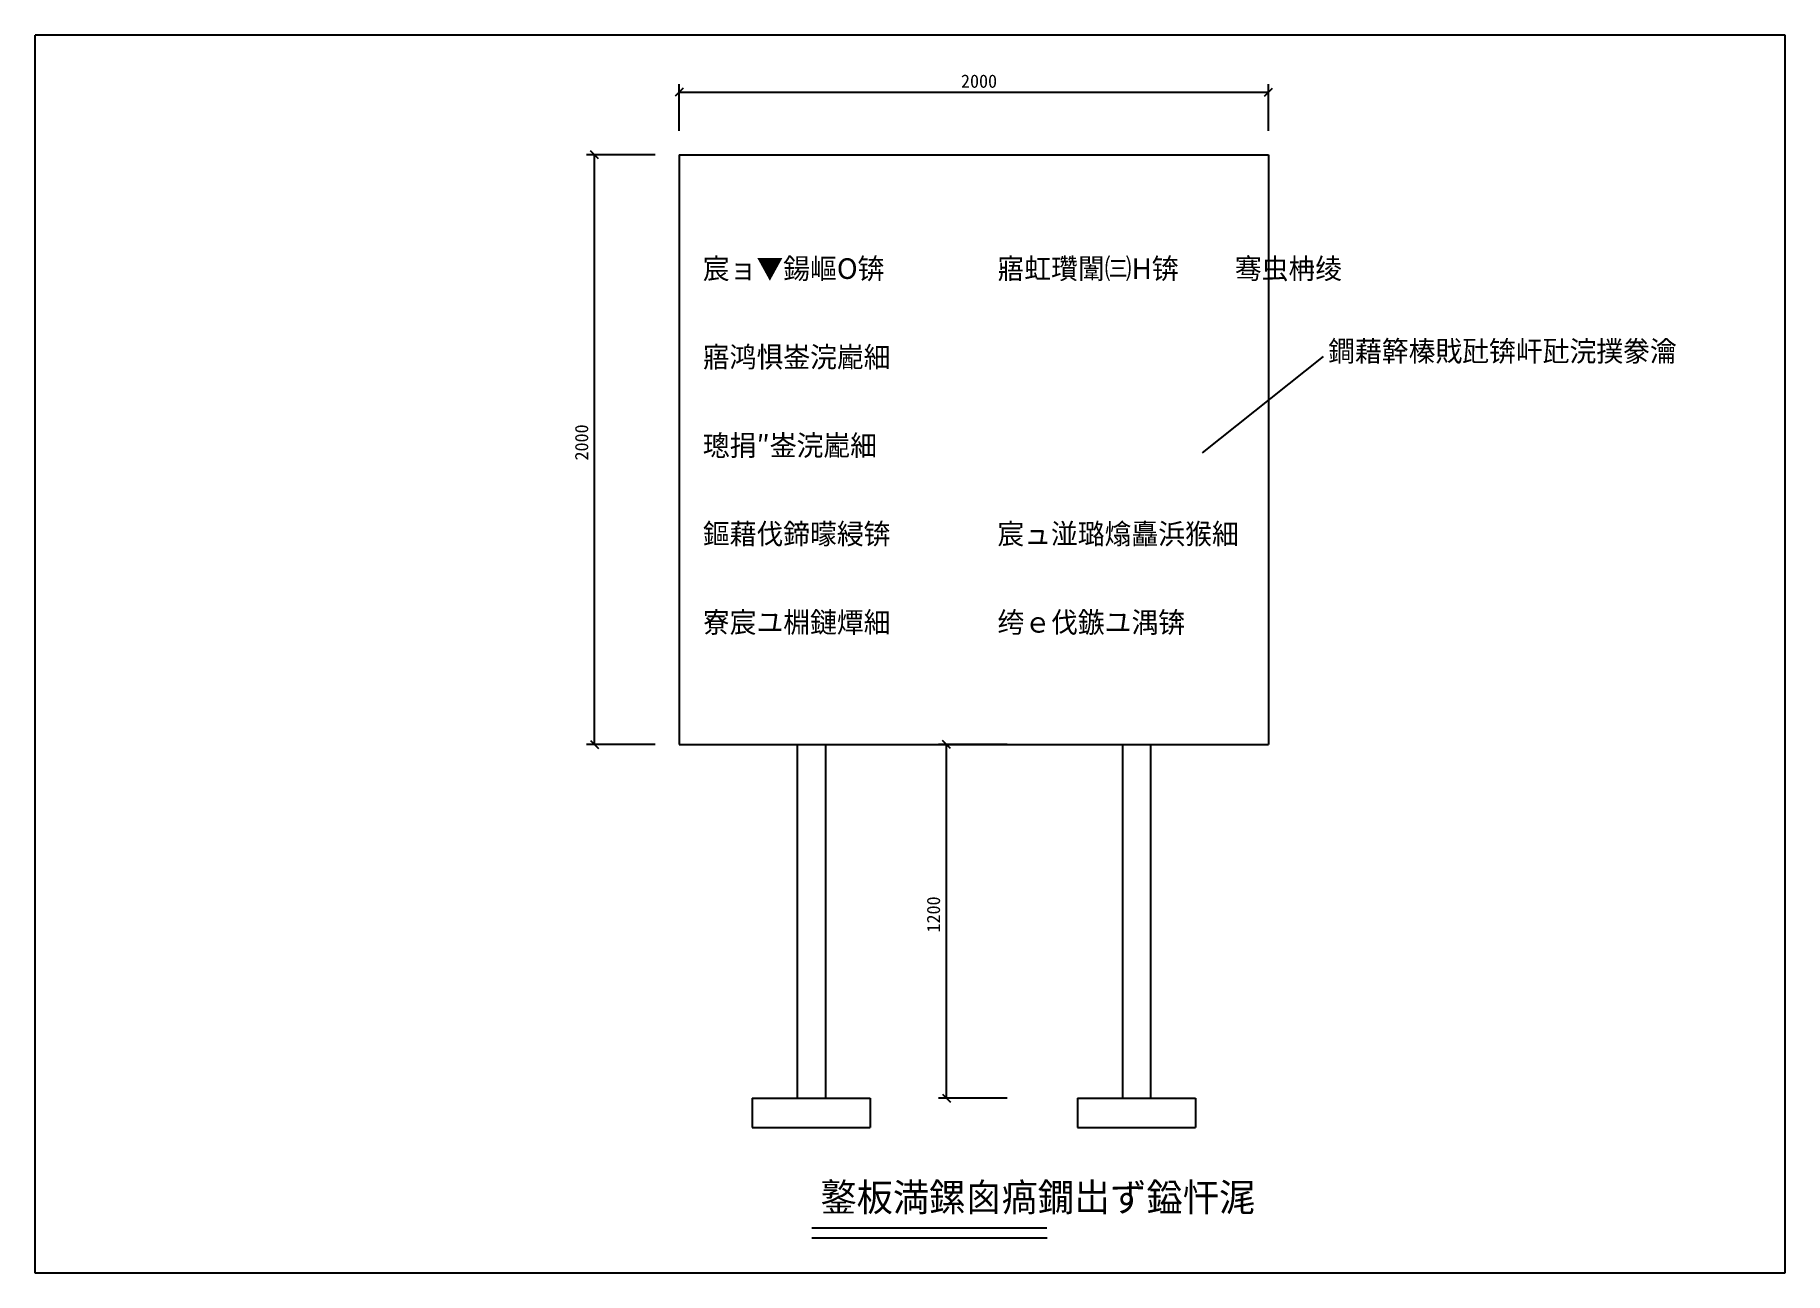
# Model space of a CAD drawing. Header units: metres. Extents: x 0 to 594, y 0 to 420.
import ezdxf

# ---------------------------------------------------------------- set-up
doc = ezdxf.new("R2010")
doc.units = ezdxf.units.M
doc.layers.add(' ', color=7, linetype='Continuous')

msp = doc.modelspace()

# ---------------------------------------------------------------- linework, layer by layer
at = {"layer": ' '}
for p, q in [((218.68, 379.33), (418.68, 379.33)), ((218.68, 379.33), (218.68, 179.33)), ((418.68, 379.33), (418.68, 179.33)), ((437.28, 310.88), (396.15, 278.29)), ((218.68, 179.33), (418.68, 179.33)), ((258.68, 179.33), (258.68, 59.33)), ((268.28, 179.33), (268.28, 59.33)), ((369.08, 179.33), (369.08, 59.33)), ((378.68, 179.33), (378.68, 59.33)), ((243.48, 59.33), (283.48, 59.33)), ((243.48, 59.33), (243.48, 49.33)), ((283.48, 59.33), (283.48, 49.33)), ((353.88, 59.33), (393.88, 59.33)), ((353.88, 59.33), (353.88, 49.33)), ((393.88, 59.33), (393.88, 49.33)), ((243.48, 49.33), (283.48, 49.33)), ((353.88, 49.33), (393.88, 49.33))]:
    msp.add_line(p, q, dxfattribs=at)
for p, q in [((594, 420), (0, 420)), ((0, 420), (0, 0)), ((594, 0), (594, 420)), ((220.03, 401.97), (217.33, 399.27)), ((218.68, 387.47), (218.68, 403.32)), ((218.68, 400.62), (418.68, 400.62)), ((417.33, 399.27), (420.03, 401.97)), ((418.68, 387.47), (418.68, 403.32)), ((191.3, 377.98), (188.6, 380.68)), ((210.55, 379.33), (187.25, 379.33)), ((189.95, 179.33), (189.95, 379.33)), ((210.55, 179.33), (187.25, 179.33)), ((188.6, 180.68), (191.3, 177.98)), ((329.99, 179.33), (306.69, 179.33)), ((310.74, 177.98), (308.04, 180.68)), ((309.39, 59.33), (309.39, 179.33)), ((308.04, 60.68), (310.74, 57.98)), ((329.99, 59.33), (306.69, 59.33)), ((263.72, 15.29), (343.41, 15.29)), ((263.72, 11.94), (343.6, 11.94)), ((0, 0), (594, 0))]:
    msp.add_line(p, q)

# ---------------------------------------------------------------- texts
for s, height, p in [('2000', 4.5, (314.31, 402.1)), ('宸ョ▼鍚嶇О锛', 7, (226.68, 337.26)), ('寤虹瓚闈㈢Н锛    骞虫柟绫', 7, (326.68, 337.26)), ('寤鸿惧崟浣嶏細', 7, (226.68, 307.26)), ('鐧藉簳榛戝瓧锛屽瓧浣撲豢瀹', 7, (438.96, 309.24)), ('璁捐″崟浣嶏細', 7, (226.68, 277.26)), ('鏂藉伐鍗曚綅锛', 7, (226.68, 247.26)), ('宸ュ湴璐熻矗浜猴細', 7, (326.68, 247.26)), ('寮宸ユ棩鏈燂細', 7, (226.68, 217.26)), ('绔ｅ伐鏃ユ湡锛', 7, (326.68, 217.26)), ('鐜板満鏍囪瘑鐗岀ず鎰忓浘', 9.46, (266.6, 20.94))]:
    msp.add_text(s, height=height, dxfattribs=at).set_placement(p)
for s, p in [('2000', (187.77, 275.65)), ('1200', (307.21, 115.51))]:
    msp.add_text(s, height=4.5, rotation=90, dxfattribs=at).set_placement(p)

doc.saveas('drawing.dxf')
